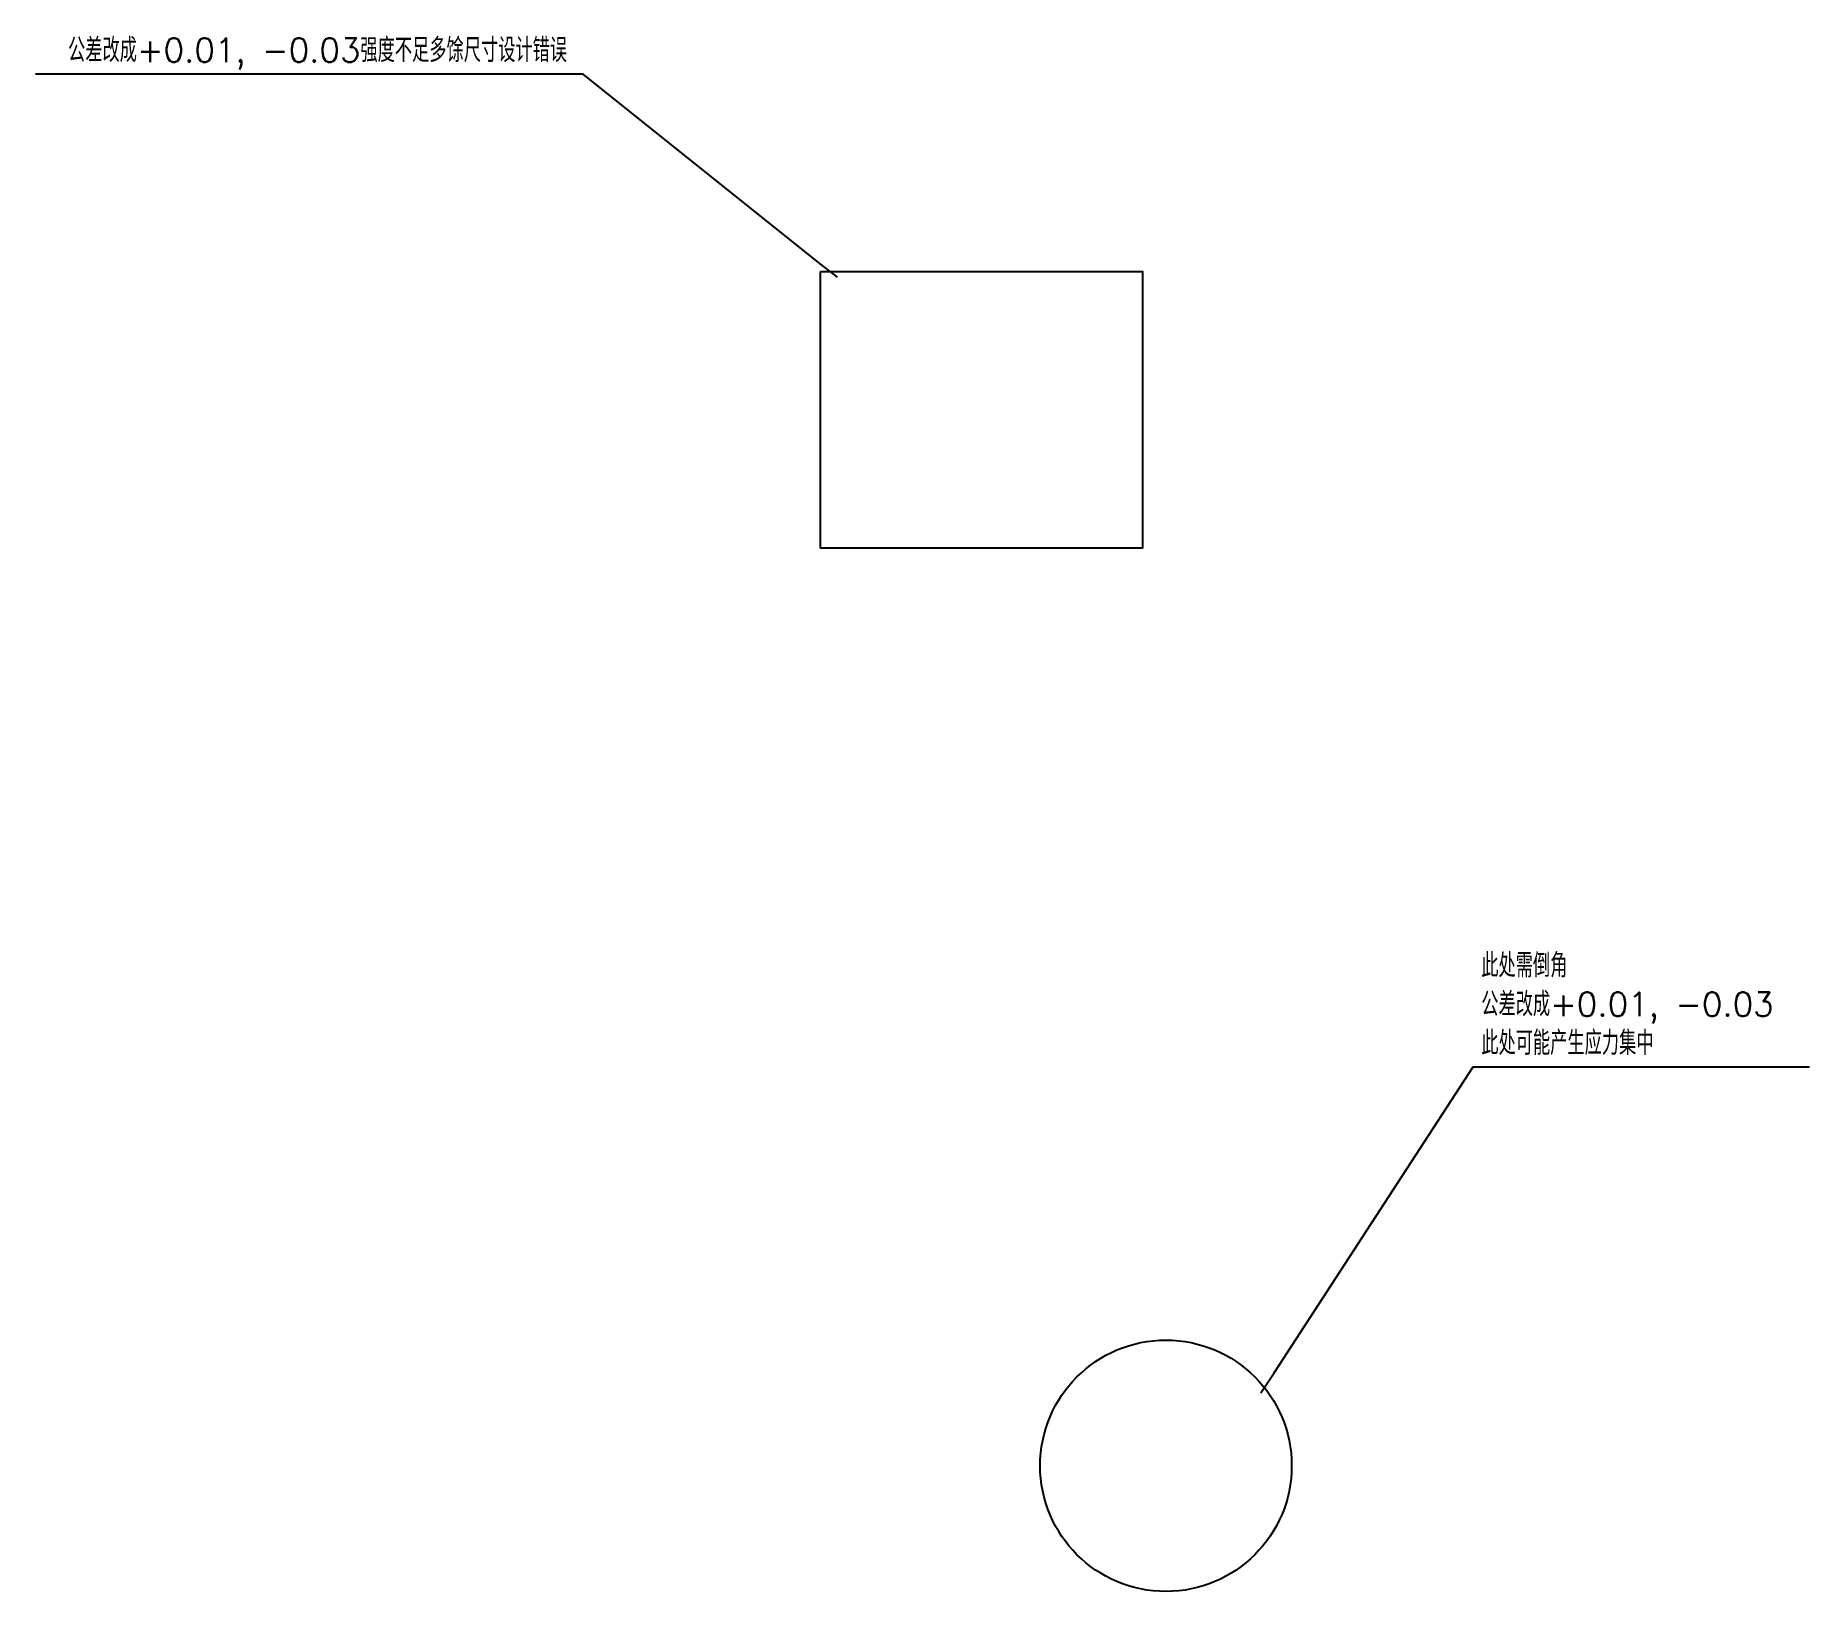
# Model space of a CAD drawing. Extents: x -170 to 53, y -153 to 42.
import ezdxf
from ezdxf.enums import TextEntityAlignment as Align

# ---------------------------------------------------------------- set-up
doc = ezdxf.new("R2010")
doc.units = 0
doc.layers.add('$CHECKTXT', color=1, linetype='CONTINUOUS')
doc.styles.get("Standard").update_dxf_attribs({"font": 'romans.shx', "bigfont": 'gbcbig.shx'})

msp = doc.modelspace()

# ---------------------------------------------------------------- linework, layer by layer
at = {"layer": '$CHECKTXT'}
for points in [[(-68.95, 11.89), (-71.3, 13.76), (-100.84, 37.38), (-169.51, 37.38)], [(-15.83, -128.07), (-14.19, -125.55), (10.8, -87.16), (52.96, -87.16)]]:
    msp.add_lwpolyline(points, dxfattribs=at)
msp.add_lwpolyline([(-71.08, 12.6), (-30.69, 12.6), (-30.69, -22.1), (-71.08, -22.1)], close=True, dxfattribs=at)
msp.add_circle((-27.75, -137.2), 15.77, dxfattribs=at)

# ---------------------------------------------------------------- texts
msp.add_text('公差改成+0.01, -0.03强度不足多馀尺寸设计错误', height=3, dxfattribs=at).set_placement((-102.84, 38.88), align=Align.RIGHT)
for s, p in [('此处需倒角', (11.8, -75.94)), ('公差改成+0.01, -0.03', (11.8, -80.8)), ('此处可能产生应力集中', (11.8, -85.66))]:
    msp.add_text(s, height=3, dxfattribs=at).set_placement(p)

doc.saveas('drawing.dxf')
